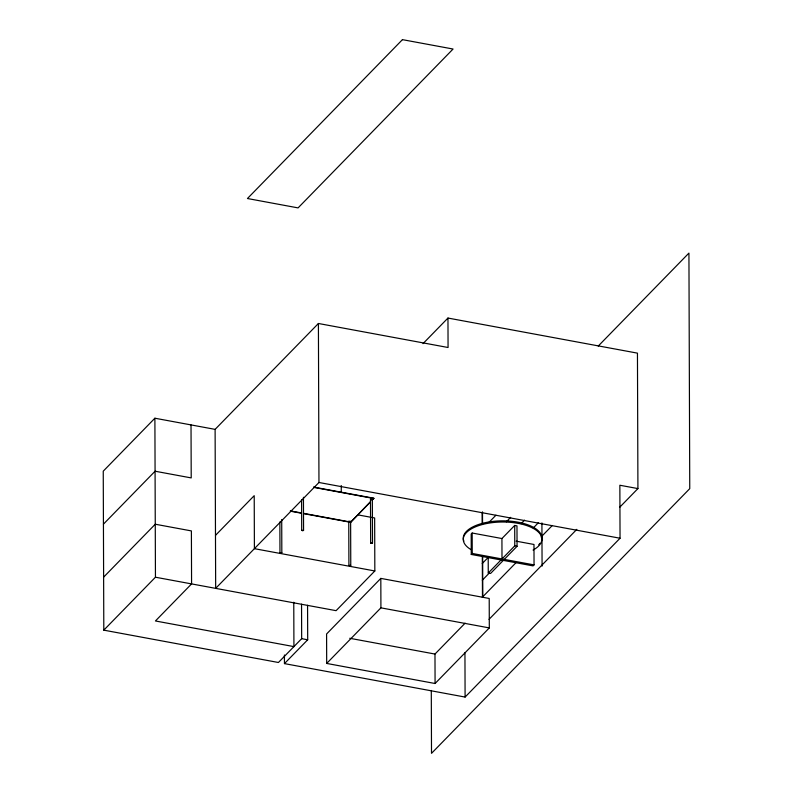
<?xml version="1.0" encoding="UTF-8"?>
<svg xmlns="http://www.w3.org/2000/svg" width="793" height="793" viewBox="0 0 793 793"><rect width="100%" height="100%" fill="white"/><g stroke="black" fill="none" stroke-linecap="round" stroke-linejoin="round"><path stroke-width="1.19" d="M281.713 519.544L281.832 552.662L280.97 553.068L279.969 552.652L279.86 521.972M303.451 497.27L303.56 530.388L302.698 530.795L301.697 530.378L301.588 499.699M348.771 521.328L350.625 521.269L350.774 565.429L349.822 565.835L348.91 565.419L348.761 521.249L349.326 521.635M348.91 565.419L350.774 565.429M370.49 499.015L372.353 498.995L372.502 543.195L370.648 543.106L370.49 498.975L370.975 499.342M372.353 498.995L371.491 499.392M279.979 552.612L281.832 552.662M301.707 530.339L303.56 530.388M370.648 543.106L372.482 543.235M619.848 507.114L637.919 488.587L637.453 353.143L447.966 318.052L448.065 347.503L318.409 323.485L215.111 429.37L154.893 418.218L103.249 471.161L103.804 630.157L278.422 662.492L301.667 638.672L301.548 604.167M103.427 524.163L155.081 471.22L191.212 477.911L191.024 424.909M103.615 577.155L155.259 524.223L191.391 530.913L191.579 583.906L155.428 620.969L293.925 646.612L293.767 602.244M103.804 630.157L155.448 577.215L154.893 418.218M215.478 535.374L254.216 495.665L254.404 548.667L374.831 570.97L374.653 517.968L357.613 514.816M423.006 343.647L447.966 318.052M318.409 323.485L318.964 482.491L215.666 588.366L215.111 429.37M370.39 501.751L350.595 522.339L370.39 502.048M372.115 499.986L373.83 498.222L313.622 487.071M372.115 500.284L373.83 498.222M637.919 488.587L619.858 485.247L620.047 538.239L465.094 697.067L284.449 663.612L307.694 639.792L307.565 605.277M374.831 570.97L336.093 610.669L155.448 577.215M598.249 346.045L688.929 253.096L689.751 488.647L431.511 753.35L431.293 690.455M380.818 578.394L326.587 633.984L326.686 663.434L435.079 683.507L489.311 627.917L489.212 598.467L380.818 578.394L380.918 607.844L326.686 663.434M488.201 557.429L488.26 573.042L490.55 573.468L517.056 546.298L516.977 525.878L514.697 525.452L501.929 538.536L472.172 533.025L471.191 534.026L471.26 554.456L533.065 565.895L534.046 564.894L533.976 544.474L516.124 541.163M489.033 522.3L495.942 515.222M471.26 554.456L472.241 553.445L472.172 533.025M506.36 521.774L510.682 517.343M482.243 563.526L488.29 557.33M521.1 523.687L524.56 520.149M488.26 573.042L514.766 545.871L514.697 525.452M482.303 580.218L489.212 573.141M533.253 527.999L538.427 522.686M482.362 597.188L516.035 562.663M541.084 536.99L552.305 525.491M435.079 683.507L434.98 654.056L465.104 623.179M489.013 619.363L576.818 529.357M318.964 482.491L620.047 538.239M313.622 487.368L373.83 498.519M514.766 545.871L517.056 546.298M290.377 510.89L301.211 512.902M303.62 513.349L349.386 521.824M290.377 511.188L301.211 513.2M303.62 513.646L349.386 522.111M472.241 553.445L534.046 564.894M380.918 607.844L489.311 627.917M349.723 638.276L434.98 654.056M301.667 638.672L307.694 639.792M541.916 522.904L542.075 566.103M501.929 538.536L501.999 558.956M482.501 511.961L482.55 524.282M482.659 556.289L482.798 596.921M482.164 512.318L482.203 523.42M482.322 556.745L482.461 597.476M464.946 652.689L465.094 697.067M341.258 485.524L341.277 492.463M284.419 654.988L284.449 663.612M471.399 549.827A39.313 17.238 -0.2 0 1 476.306 526.502A39.313 17.238 -0.2 0 1 529.704 526.701A39.313 17.238 -0.2 0 1 533.055 550.055M463.865 541.163A39.313 17.238 -0.2 0 1 501.642 520.842A39.313 17.238 -0.2 0 1 541.579 540.132M539.954 543.304A39.313 17.238 -0.2 0 1 538.715 544.761M402.438 39.65L247.446 198.518L298.079 207.895L453.071 49.027L402.438 39.65"/></g></svg>
